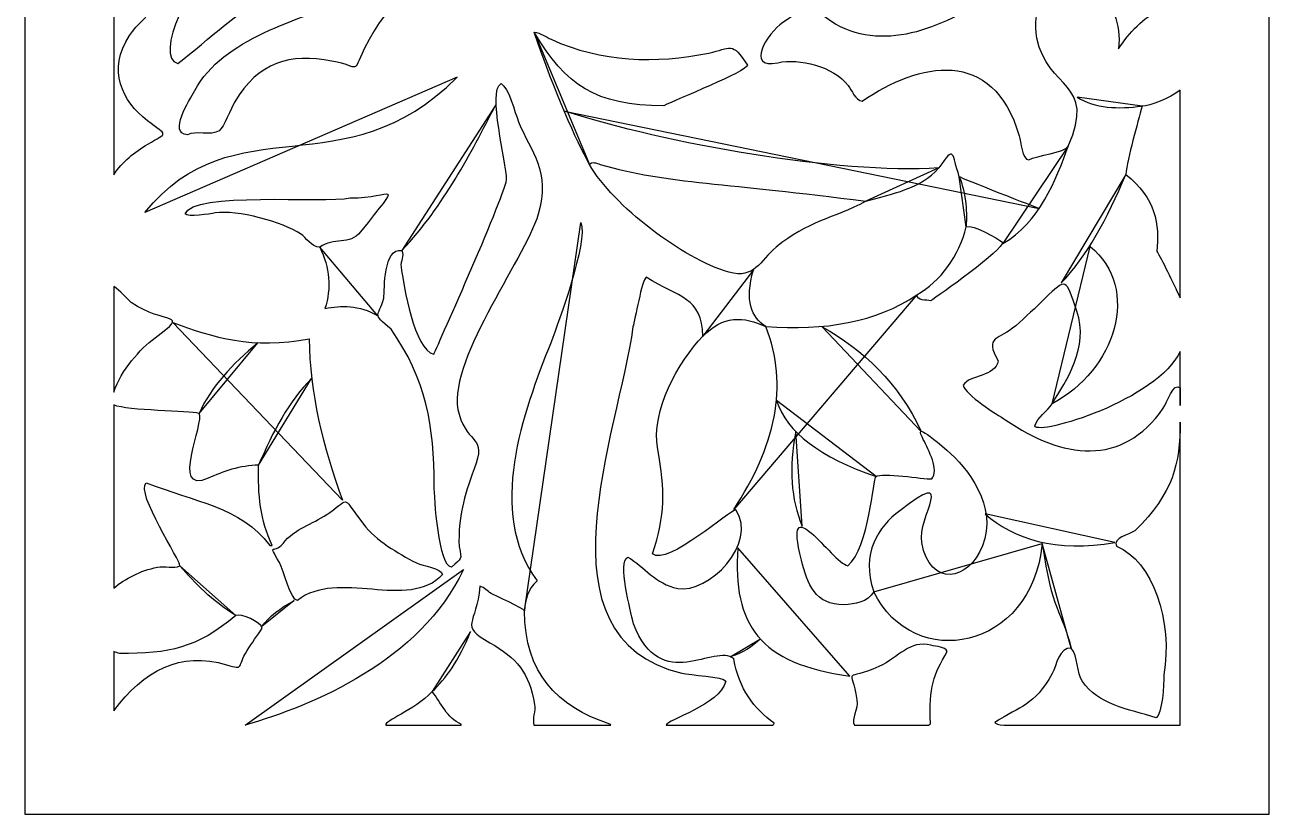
# Model space of a CAD drawing. Header units: centimetres. Extents: x -27.5 to -15.1, y -9.5 to 9.5.
# Drawn here: x -27.5 to -21.72, y -9.5 to -5.83 of the extents above; entities that cross this region are included whole.
import ezdxf

# ---------------------------------------------------------------- set-up
doc = ezdxf.new("R2010")
doc.units = ezdxf.units.CM
doc.header["$MEASUREMENT"] = 0
doc.layers.add('layer 1', color=7, linetype='Continuous')

msp = doc.modelspace()

# ---------------------------------------------------------------- linework, layer by layer
at = {"layer": 'layer 1', "color": 250}
for points, knots in [([(-27.49999, -9.50002), (-27.49999, -9.50002), (-27.49999, 9.5), (-27.49999, 9.5), (-27.49999, 9.5), (-27.49999, 9.5), (-21.71736, 9.5), (-21.71736, 9.5), (-21.71736, 9.5), (-21.71736, 9.5), (-21.71736, -9.50002), (-21.71736, -9.50002), (-21.71736, -9.50002), (-21.71736, -9.50002), (-27.49999, -9.50002), (-27.49999, -9.50002)], [0, 0, 0, 0, 0.2, 0.2, 0.2, 0.2, 0.4, 0.4, 0.4, 0.4, 0.6, 0.6, 0.6, 0.6, 1, 1, 1, 1]), ([(-27.08695, -6.52817), (-27.08695, -6.52817), (-27.08695, -5.55164), (-27.08695, -5.55164), (-27.08695, -5.55164), (-27.04518, -5.49611), (-26.97762, -5.43931), (-26.9395, -5.4019), (-26.9395, -5.4019), (-26.7201, -5.18665), (-26.41868, -5.01221), (-26.12542, -4.87595), (-26.12542, -4.87595), (-25.99906, -4.98438), (-25.89273, -4.9487), (-25.75551, -4.88952), (-25.75551, -4.88952), (-25.72583, -4.89333), (-25.71312, -4.92978), (-25.69791, -4.94969), (-25.69791, -4.94969), (-25.59962, -5.07837), (-25.45511, -5.06508), (-25.79827, -5.06421), (-25.79827, -5.06421), (-26.0092, -5.06366), (-26.25311, -5.04263), (-26.39305, -5.24274), (-26.39305, -5.24274), (-26.48812, -5.37875), (-26.40941, -5.32167), (-26.5529, -5.36891), (-26.5529, -5.36891), (-26.69562, -5.41588), (-26.8055, -5.48603), (-26.86329, -5.63868), (-26.86329, -5.63868), (-26.87572, -5.67154), (-26.87315, -5.70642), (-26.88932, -5.73378), (-26.88932, -5.73378), (-26.91811, -5.78257), (-26.97936, -5.82935), (-27.01383, -5.88129), (-27.01383, -5.88129), (-27.11951, -6.04034), (-27.04679, -6.18831), (-26.93019, -6.2772), (-26.93019, -6.2772), (-26.83305, -6.35128), (-26.83599, -6.32977), (-26.92834, -6.38591), (-26.92834, -6.38591), (-26.98971, -6.4232), (-27.04775, -6.46704), (-27.08695, -6.52817)], [0, 0, 0, 0, 0.0666667, 0.0666667, 0.0666667, 0.0666667, 0.1333333, 0.1333333, 0.1333333, 0.1333333, 0.2, 0.2, 0.2, 0.2, 0.2666667, 0.2666667, 0.2666667, 0.2666667, 0.3333333, 0.3333333, 0.3333333, 0.3333333, 0.4, 0.4, 0.4, 0.4, 0.4666667, 0.4666667, 0.4666667, 0.4666667, 0.5333333, 0.5333333, 0.5333333, 0.5333333, 0.6, 0.6, 0.6, 0.6, 0.6666667, 0.6666667, 0.6666667, 0.6666667, 0.7333333, 0.7333333, 0.7333333, 0.7333333, 0.8, 0.8, 0.8, 0.8, 0.8666667, 0.8666667, 0.8666667, 0.8666667, 1, 1, 1, 1]), ([(-22.13043, -5.48749), (-22.13043, -5.48749), (-22.13043, -5.78529), (-22.13043, -5.78529), (-22.13043, -5.78529), (-22.15853, -5.78183), (-22.19854, -5.76751), (-22.2204, -5.76482), (-22.2204, -5.76482), (-22.26468, -5.69442), (-22.26152, -5.49518), (-22.42298, -5.58627), (-22.42298, -5.58627), (-22.56397, -5.69192), (-22.56625, -5.57449), (-22.67391, -5.63286), (-22.67391, -5.63286), (-22.75062, -5.67445), (-22.82343, -5.75824), (-22.79657, -5.89295), (-22.79657, -5.89295), (-22.7483, -6.13498), (-22.51561, -6.09435), (-22.65162, -6.39559), (-22.65162, -6.39559), (-22.66631, -6.42818), (-22.7983, -6.43646), (-22.83376, -6.45965), (-22.83376, -6.45965), (-22.86582, -6.45965), (-22.8708, -6.37234), (-22.87838, -6.34708), (-22.87838, -6.34708), (-23.00295, -5.93138), (-23.34286, -6.00509), (-23.60882, -6.18599), (-23.60882, -6.18599), (-23.63952, -6.18207), (-23.6578, -6.13538), (-23.67387, -6.11417), (-23.67387, -6.11417), (-23.74242, -6.02383), (-23.90081, -5.98648), (-24.00099, -6.00744), (-24.00099, -6.00744), (-24.15493, -6.03966), (-24.05034, -5.87041), (-23.97681, -5.82113), (-23.97681, -5.82113), (-23.85663, -5.74055), (-23.88597, -5.71953), (-23.77609, -5.79976), (-23.77609, -5.79976), (-23.5442, -5.96913), (-23.2608, -5.8573), (-23.04193, -5.71631), (-23.04193, -5.71631), (-23.01479, -5.69884), (-22.93273, -5.67788), (-22.9267, -5.64644), (-22.9267, -5.64644), (-23.00842, -5.57582), (-23.11289, -5.4749), (-23.21851, -5.43489), (-23.21851, -5.43489), (-23.48218, -5.335), (-23.4999, -5.44782), (-23.29284, -5.17289), (-23.29284, -5.17289), (-23.27697, -5.15184), (-23.23066, -5.06032), (-23.20735, -5.06032), (-23.20735, -5.06032), (-23.07829, -4.98209), (-23.05025, -5.08156), (-22.98245, -5.17094), (-22.98245, -5.17094), (-22.73878, -5.49209), (-22.43686, -5.3802), (-22.13043, -5.48749)], [0, 0, 0, 0, 0.047619, 0.047619, 0.047619, 0.047619, 0.0952381, 0.0952381, 0.0952381, 0.0952381, 0.1428571, 0.1428571, 0.1428571, 0.1428571, 0.1904762, 0.1904762, 0.1904762, 0.1904762, 0.2380952, 0.2380952, 0.2380952, 0.2380952, 0.2857143, 0.2857143, 0.2857143, 0.2857143, 0.3333333, 0.3333333, 0.3333333, 0.3333333, 0.3809524, 0.3809524, 0.3809524, 0.3809524, 0.4285714, 0.4285714, 0.4285714, 0.4285714, 0.4761905, 0.4761905, 0.4761905, 0.4761905, 0.5238095, 0.5238095, 0.5238095, 0.5238095, 0.5714286, 0.5714286, 0.5714286, 0.5714286, 0.6190476, 0.6190476, 0.6190476, 0.6190476, 0.6666667, 0.6666667, 0.6666667, 0.6666667, 0.7142857, 0.7142857, 0.7142857, 0.7142857, 0.7619048, 0.7619048, 0.7619048, 0.7619048, 0.8095238, 0.8095238, 0.8095238, 0.8095238, 0.8571429, 0.8571429, 0.8571429, 0.8571429, 0.9047619, 0.9047619, 0.9047619, 0.9047619, 1, 1, 1, 1]), ([(-26.78896, -6.01134), (-26.90382, -5.98716), (-26.72437, -5.59372), (-26.59563, -5.55133), (-26.59563, -5.55133), (-26.47096, -5.51033), (-26.40127, -5.57545), (-26.34658, -5.4446), (-26.34658, -5.4446), (-26.26533, -5.25022), (-26.04556, -5.1894), (-25.85776, -5.22916), (-25.85776, -5.22916), (-25.8043, -5.24051), (-25.52026, -5.22456), (-25.51392, -5.2641), (-25.51392, -5.2641), (-25.66387, -5.46556), (-26.0988, -5.58438), (-26.33356, -5.68332), (-26.33356, -5.68332), (-26.50108, -5.75391), (-26.64241, -5.89978), (-26.78896, -6.01134), (-26.78896, -6.01134), (-26.78896, -6.01134), (-26.78896, -6.01134), (-26.78896, -6.01134)], [0, 0, 0, 0, 0.125, 0.125, 0.125, 0.125, 0.25, 0.25, 0.25, 0.25, 0.375, 0.375, 0.375, 0.375, 0.5, 0.5, 0.5, 0.5, 0.625, 0.625, 0.625, 0.625, 0.75, 0.75, 0.75, 0.75, 1, 1, 1, 1]), ([(-26.74434, -6.34321), (-26.70842, -6.32092), (-26.63381, -6.34915), (-26.59748, -6.3238), (-26.59748, -6.3238), (-26.57528, -6.30828), (-26.54189, -6.21806), (-26.52501, -6.18986), (-26.52501, -6.18986), (-26.41469, -6.00555), (-26.26808, -5.9619), (-26.07335, -5.99968), (-26.07335, -5.99968), (-25.93221, -6.02707), (-25.98292, -6.0652), (-25.92281, -5.94338), (-25.92281, -5.94338), (-25.80266, -5.69989), (-25.67259, -5.6217), (-25.4024, -5.55133), (-25.4024, -5.55133), (-25.39933, -5.52153), (-25.38629, -5.42651), (-25.42098, -5.42132), (-25.42098, -5.42132), (-25.59103, -5.52694), (-25.77391, -5.61911), (-25.96743, -5.70079), (-25.96743, -5.70079), (-26.23568, -5.81401), (-26.57531, -5.89048), (-26.71086, -6.13748), (-26.71086, -6.13748), (-26.73563, -6.18256), (-26.83463, -6.33644), (-26.74434, -6.34321)], [0, 0, 0, 0, 0.1, 0.1, 0.1, 0.1, 0.2, 0.2, 0.2, 0.2, 0.3, 0.3, 0.3, 0.3, 0.4, 0.4, 0.4, 0.4, 0.5, 0.5, 0.5, 0.5, 0.6, 0.6, 0.6, 0.6, 0.7, 0.7, 0.7, 0.7, 0.8, 0.8, 0.8, 0.8, 1, 1, 1, 1]), ([(-22.2204, -5.76482), (-22.30292, -5.79392), (-22.36816, -5.86905), (-22.41689, -5.94298), (-22.41689, -5.94298), (-22.4052, -5.82558), (-22.44697, -5.73245), (-22.5085, -5.65033), (-22.5085, -5.65033), (-22.5085, -5.65033), (-22.2204, -5.76482), (-22.2204, -5.76482)], [0, 0, 0, 0, 0.25, 0.25, 0.25, 0.25, 0.5, 0.5, 0.5, 0.5, 1, 1, 1, 1]), ([(-25.13288, -5.86577), (-25.03311, -6.15637), (-24.93884, -6.36446), (-24.87638, -6.48099), (-24.87638, -6.48099), (-24.87638, -6.48099), (-25.13288, -5.86577), (-25.13288, -5.86577)], [0, 0, 0, 0, 0.3333333, 0.3333333, 0.3333333, 0.3333333, 1, 1, 1, 1]), ([(-24.53068, -6.20733), (-24.46962, -6.17783), (-24.14584, -6.04909), (-24.14226, -6.01907), (-24.14226, -6.01907), (-24.21368, -5.90454), (-24.21946, -5.94223), (-24.32069, -5.96279), (-24.32069, -5.96279), (-24.56942, -6.01331), (-24.81999, -6.00528), (-25.05484, -5.89876), (-25.05484, -5.89876), (-25.0788, -5.88788), (-25.10311, -5.86896), (-25.13288, -5.86577), (-25.13288, -5.86577), (-24.98546, -6.11399), (-24.85013, -6.20665), (-24.53068, -6.20733)], [0, 0, 0, 0, 0.1666667, 0.1666667, 0.1666667, 0.1666667, 0.3333333, 0.3333333, 0.3333333, 0.3333333, 0.5, 0.5, 0.5, 0.5, 0.6666667, 0.6666667, 0.6666667, 0.6666667, 1, 1, 1, 1]), ([(-25.49159, -6.07537), (-26.01387, -6.60327), (-26.52501, -6.18986), (-26.94321, -6.70419), (-26.94321, -6.70419), (-26.94321, -6.70419), (-25.49159, -6.07537), (-25.49159, -6.07537)], [0, 0, 0, 0, 0.3333333, 0.3333333, 0.3333333, 0.3333333, 1, 1, 1, 1]), ([(-25.51763, -8.35195), (-25.46856, -8.30712), (-25.46804, -8.32172), (-25.48232, -8.25685), (-25.48232, -8.25685), (-25.48451, -8.11509), (-25.46247, -8.02975), (-25.41167, -7.89584), (-25.41167, -7.89584), (-25.35166, -7.73754), (-25.43879, -7.78822), (-25.48232, -7.6416), (-25.48232, -7.6416), (-25.55096, -7.41043), (-25.18015, -6.9268), (-25.1143, -6.71195), (-25.1143, -6.71195), (-25.05354, -6.51376), (-25.15023, -6.41918), (-25.20538, -6.28305), (-25.20538, -6.28305), (-25.22431, -6.23633), (-25.24938, -6.12481), (-25.28716, -6.10446), (-25.28716, -6.10446), (-25.35085, -6.13912), (-25.26113, -6.47425), (-25.26113, -6.55086), (-25.26113, -6.55086), (-25.28184, -6.65543), (-25.59867, -7.36176), (-25.59941, -7.36213), (-25.59941, -7.36213), (-25.69003, -7.34315), (-25.73928, -7.04485), (-25.75183, -6.95651), (-25.75183, -6.95651), (-25.75579, -6.92853), (-25.73433, -6.90723), (-25.74809, -6.88079), (-25.74809, -6.88079), (-25.83454, -6.86577), (-25.82814, -7.06015), (-25.83173, -7.10208), (-25.83173, -7.10208), (-25.85714, -7.19298), (-25.891, -7.16861), (-25.79827, -7.24566), (-25.79827, -7.24566), (-25.63512, -7.4773), (-25.597, -7.69763), (-25.59755, -7.97348), (-25.59755, -7.97348), (-25.59764, -8.02505), (-25.57693, -8.35195), (-25.51763, -8.35195)], [0, 0, 0, 0, 0.0666667, 0.0666667, 0.0666667, 0.0666667, 0.1333333, 0.1333333, 0.1333333, 0.1333333, 0.2, 0.2, 0.2, 0.2, 0.2666667, 0.2666667, 0.2666667, 0.2666667, 0.3333333, 0.3333333, 0.3333333, 0.3333333, 0.4, 0.4, 0.4, 0.4, 0.4666667, 0.4666667, 0.4666667, 0.4666667, 0.5333333, 0.5333333, 0.5333333, 0.5333333, 0.6, 0.6, 0.6, 0.6, 0.6666667, 0.6666667, 0.6666667, 0.6666667, 0.7333333, 0.7333333, 0.7333333, 0.7333333, 0.8, 0.8, 0.8, 0.8, 0.8666667, 0.8666667, 0.8666667, 0.8666667, 1, 1, 1, 1]), ([(-22.30778, -6.20928), (-22.4185, -6.22455), (-22.52807, -6.21898), (-22.60886, -6.16853), (-22.60886, -6.16853), (-22.60886, -6.16853), (-22.30778, -6.20928), (-22.30778, -6.20928)], [0, 0, 0, 0, 0.3333333, 0.3333333, 0.3333333, 0.3333333, 1, 1, 1, 1]), ([(-22.13043, -6.13455), (-22.13043, -6.13455), (-22.13043, -7.10078), (-22.13043, -7.10078), (-22.13043, -7.10078), (-22.16419, -7.03056), (-22.21802, -6.91712), (-22.23898, -6.88469), (-22.23898, -6.88469), (-22.22603, -6.75972), (-22.24427, -6.63505), (-22.38396, -6.52758), (-22.38396, -6.52758), (-22.37379, -6.4492), (-22.32911, -6.28784), (-22.30778, -6.20928), (-22.30778, -6.20928), (-22.27117, -6.2111), (-22.18005, -6.1723), (-22.13043, -6.13455)], [0, 0, 0, 0, 0.1666667, 0.1666667, 0.1666667, 0.1666667, 0.3333333, 0.3333333, 0.3333333, 0.3333333, 0.5, 0.5, 0.5, 0.5, 0.6666667, 0.6666667, 0.6666667, 0.6666667, 1, 1, 1, 1]), ([(-25.31131, -6.20346), (-25.43214, -6.43442), (-25.54799, -6.6664), (-25.74809, -6.88079), (-25.74809, -6.88079), (-25.74809, -6.88079), (-25.31131, -6.20346), (-25.31131, -6.20346)], [0, 0, 0, 0, 0.3333333, 0.3333333, 0.3333333, 0.3333333, 1, 1, 1, 1]), ([(-24.99152, -6.23321), (-24.51906, -6.38449), (-23.72313, -6.52767), (-23.25196, -6.49651), (-23.25196, -6.49651), (-23.17736, -6.38477), (-23.19251, -6.43214), (-23.15717, -6.53729), (-23.15717, -6.53729), (-23.15281, -6.54369), (-22.78967, -6.68486), (-22.78587, -6.68492), (-22.78587, -6.68492), (-22.78587, -6.68492), (-24.99152, -6.23321), (-24.99152, -6.23321)], [0, 0, 0, 0, 0.2, 0.2, 0.2, 0.2, 0.4, 0.4, 0.4, 0.4, 0.6, 0.6, 0.6, 0.6, 1, 1, 1, 1]), ([(-22.65162, -6.39559), (-22.70644, -6.55346), (-22.78732, -6.75288), (-22.95456, -6.8478), (-22.95456, -6.8478), (-22.95456, -6.8478), (-22.65162, -6.39559), (-22.65162, -6.39559)], [0, 0, 0, 0, 0.3333333, 0.3333333, 0.3333333, 0.3333333, 1, 1, 1, 1]), ([(-24.22775, -6.98171), (-24.10846, -7.01359), (-24.08564, -6.92974), (-24.00841, -6.86527), (-24.00841, -6.86527), (-23.86241, -6.74339), (-23.74384, -6.73248), (-23.59209, -6.65178), (-23.59209, -6.65178), (-24.23291, -6.5658), (-24.51291, -6.5708), (-24.8262, -6.48099), (-24.8262, -6.48099), (-24.84135, -6.47301), (-24.86507, -6.46559), (-24.87638, -6.48099), (-24.87638, -6.48099), (-24.76433, -6.67259), (-24.44655, -6.917), (-24.22775, -6.98171)], [0, 0, 0, 0, 0.1666667, 0.1666667, 0.1666667, 0.1666667, 0.3333333, 0.3333333, 0.3333333, 0.3333333, 0.5, 0.5, 0.5, 0.5, 0.6666667, 0.6666667, 0.6666667, 0.6666667, 1, 1, 1, 1]), ([(-23.25196, -6.49651), (-23.33838, -6.59517), (-23.46972, -6.61567), (-23.59209, -6.65178), (-23.59209, -6.65178), (-23.59209, -6.65178), (-23.25196, -6.49651), (-23.25196, -6.49651)], [0, 0, 0, 0, 0.3333333, 0.3333333, 0.3333333, 0.3333333, 1, 1, 1, 1]), ([(-22.38396, -6.52758), (-22.46899, -6.73106), (-22.56452, -6.90887), (-22.68322, -7.03025), (-22.68322, -7.03025), (-22.68322, -7.03025), (-22.38396, -6.52758), (-22.38396, -6.52758)], [0, 0, 0, 0, 0.3333333, 0.3333333, 0.3333333, 0.3333333, 1, 1, 1, 1]), ([(-26.1291, -6.86527), (-26.06445, -6.81568), (-25.99114, -6.86014), (-25.93954, -6.79348), (-25.93954, -6.79348), (-25.74206, -6.53831), (-25.78501, -6.63626), (-25.98787, -6.63626), (-25.98787, -6.63626), (-26.11067, -6.6605), (-26.72307, -6.60525), (-26.75548, -6.71003), (-26.75548, -6.71003), (-26.74434, -6.72821), (-26.63947, -6.71003), (-26.6161, -6.70613), (-26.6161, -6.70613), (-26.51459, -6.68922), (-26.29761, -6.75016), (-26.21833, -6.80319), (-26.21833, -6.80319), (-26.19047, -6.8218), (-26.17081, -6.8636), (-26.1291, -6.86527)], [0, 0, 0, 0, 0.1428571, 0.1428571, 0.1428571, 0.1428571, 0.2857143, 0.2857143, 0.2857143, 0.2857143, 0.4285714, 0.4285714, 0.4285714, 0.4285714, 0.5714286, 0.5714286, 0.5714286, 0.5714286, 0.7142857, 0.7142857, 0.7142857, 0.7142857, 1, 1, 1, 1]), ([(-23.12557, -6.7702), (-23.11926, -6.68669), (-23.12977, -6.60905), (-23.15717, -6.53729), (-23.15717, -6.53729), (-23.15717, -6.53729), (-23.12557, -6.7702), (-23.12557, -6.7702)], [0, 0, 0, 0, 0.3333333, 0.3333333, 0.3333333, 0.3333333, 1, 1, 1, 1]), ([(-25.1775, -8.55574), (-25.17403, -8.50073), (-25.16284, -8.45609), (-25.11989, -8.41599), (-25.11989, -8.41599), (-25.35568, -8.09338), (-25.18526, -7.63659), (-25.05484, -7.30586), (-25.05484, -7.30586), (-25.01861, -7.214), (-24.88263, -6.83933), (-24.91543, -6.75078), (-24.91543, -6.75078), (-24.91543, -6.75078), (-25.1775, -8.55574), (-25.1775, -8.55574)], [0, 0, 0, 0, 0.2, 0.2, 0.2, 0.2, 0.4, 0.4, 0.4, 0.4, 0.6, 0.6, 0.6, 0.6, 1, 1, 1, 1]), ([(-23.28913, -7.1137), (-23.25821, -7.09462), (-22.94686, -6.87235), (-22.95641, -6.84199), (-22.95641, -6.84199), (-22.97741, -6.82588), (-23.09341, -6.75795), (-23.12557, -6.7702), (-23.12557, -6.7702), (-23.15615, -6.90389), (-23.24491, -7.02481), (-23.35418, -7.08652), (-23.35418, -7.08652), (-23.35269, -7.1154), (-23.31185, -7.10999), (-23.28913, -7.1137)], [0, 0, 0, 0, 0.2, 0.2, 0.2, 0.2, 0.4, 0.4, 0.4, 0.4, 0.6, 0.6, 0.6, 0.6, 1, 1, 1, 1]), ([(-25.85962, -7.18358), (-25.94934, -7.13173), (-26.02849, -7.13522), (-26.10542, -7.15019), (-26.10542, -7.15019), (-26.07499, -7.05523), (-26.08291, -6.96025), (-26.1291, -6.86527), (-26.1291, -6.86527), (-26.1291, -6.86527), (-25.85962, -7.18358), (-25.85962, -7.18358)], [0, 0, 0, 0, 0.25, 0.25, 0.25, 0.25, 0.5, 0.5, 0.5, 0.5, 1, 1, 1, 1]), ([(-22.72595, -7.59309), (-22.43089, -7.43655), (-22.31059, -7.05885), (-22.54897, -6.8615), (-22.54897, -6.8615), (-22.54897, -6.8615), (-22.72595, -7.59309), (-22.72595, -7.59309)], [0, 0, 0, 0, 0.3333333, 0.3333333, 0.3333333, 0.3333333, 1, 1, 1, 1]), ([(-24.11437, -6.97009), (-24.15546, -7.11475), (-24.12284, -7.19013), (-24.05674, -7.23404), (-24.05674, -7.23404), (-24.1587, -7.18525), (-24.2573, -7.18194), (-24.34854, -7.27868), (-24.34854, -7.27868), (-24.34854, -7.27868), (-24.11437, -6.97009), (-24.11437, -6.97009)], [0, 0, 0, 0, 0.25, 0.25, 0.25, 0.25, 0.5, 0.5, 0.5, 0.5, 1, 1, 1, 1]), ([(-27.08695, -7.53908), (-27.08695, -7.53908), (-27.08695, -7.04809), (-27.08695, -7.04809), (-27.08695, -7.04809), (-27.05838, -7.06485), (-27.02434, -7.10529), (-27.00641, -7.12146), (-27.00641, -7.12146), (-26.84894, -7.23162), (-26.72465, -7.15958), (-26.89489, -7.28644), (-26.89489, -7.28644), (-26.96504, -7.33873), (-27.05214, -7.43522), (-27.08695, -7.53908)], [0, 0, 0, 0, 0.2, 0.2, 0.2, 0.2, 0.4, 0.4, 0.4, 0.4, 0.6, 0.6, 0.6, 0.6, 1, 1, 1, 1]), ([(-24.0239, -9.08698), (-24.0239, -9.08698), (-24.51903, -9.08698), (-24.51903, -9.08698), (-24.51903, -9.08698), (-24.51872, -9.06029), (-24.26896, -8.99499), (-24.24262, -8.8818), (-24.24262, -8.8818), (-24.25344, -8.8614), (-24.40955, -8.85391), (-24.44705, -8.84492), (-24.44705, -8.84492), (-25.13712, -8.67916), (-24.74322, -7.72882), (-24.6738, -7.23598), (-24.6738, -7.23598), (-24.66512, -7.20216), (-24.63194, -7.01634), (-24.61246, -7.00502), (-24.61246, -7.00502), (-24.45663, -7.10177), (-24.35513, -7.09428), (-24.34854, -7.27868), (-24.34854, -7.27868), (-24.46331, -7.39849), (-24.59193, -7.62305), (-24.55857, -7.80464), (-24.55857, -7.80464), (-24.52264, -8.00035), (-24.52459, -8.10767), (-24.58275, -8.28984), (-24.58275, -8.28984), (-24.51535, -8.35013), (-24.2177, -8.08163), (-24.19615, -8.08605), (-24.19615, -8.08605), (-24.08963, -8.24093), (-24.32495, -8.47847), (-24.46566, -8.45092), (-24.46566, -8.45092), (-24.57184, -8.43015), (-24.61831, -8.35075), (-24.69798, -8.30536), (-24.69798, -8.30536), (-24.74575, -8.32666), (-24.68592, -8.55033), (-24.67195, -8.6159), (-24.67195, -8.6159), (-24.54398, -8.94815), (-24.29175, -8.70176), (-24.20545, -8.77894), (-24.20545, -8.77894), (-24.17957, -8.91881), (-24.11165, -9.00977), (-24.01772, -9.07782), (-24.01772, -9.07782), (-24.01837, -9.08126), (-24.0205, -9.08429), (-24.0239, -9.08698)], [0, 0, 0, 0, 0.0625, 0.0625, 0.0625, 0.0625, 0.125, 0.125, 0.125, 0.125, 0.1875, 0.1875, 0.1875, 0.1875, 0.25, 0.25, 0.25, 0.25, 0.3125, 0.3125, 0.3125, 0.3125, 0.375, 0.375, 0.375, 0.375, 0.4375, 0.4375, 0.4375, 0.4375, 0.5, 0.5, 0.5, 0.5, 0.5625, 0.5625, 0.5625, 0.5625, 0.625, 0.625, 0.625, 0.625, 0.6875, 0.6875, 0.6875, 0.6875, 0.75, 0.75, 0.75, 0.75, 0.8125, 0.8125, 0.8125, 0.8125, 0.875, 0.875, 0.875, 0.875, 1, 1, 1, 1]), ([(-22.13043, -7.34921), (-22.13043, -7.34921), (-22.13043, -7.60138), (-22.13043, -7.60138), (-22.13043, -7.60138), (-22.13065, -7.57525), (-22.13096, -7.54798), (-22.1312, -7.51932), (-22.1312, -7.51932), (-22.16033, -7.4889), (-22.1936, -7.58972), (-22.20924, -7.61251), (-22.20924, -7.61251), (-22.40047, -7.89062), (-22.67858, -7.8469), (-22.94154, -7.66878), (-22.94154, -7.66878), (-22.98331, -7.64049), (-23.13002, -7.55336), (-23.13858, -7.50575), (-23.13858, -7.50575), (-23.11079, -7.45742), (-22.98656, -7.46738), (-22.97688, -7.39317), (-22.97688, -7.39317), (-23.04373, -7.27639), (-22.97203, -7.2977), (-22.8951, -7.23014), (-22.8951, -7.23014), (-22.84808, -7.1889), (-22.80256, -7.14567), (-22.75755, -7.10208), (-22.75755, -7.10208), (-22.66139, -7.00886), (-22.66204, -7.0058), (-22.61072, -7.16221), (-22.61072, -7.16221), (-22.55491, -7.33233), (-22.65632, -7.48169), (-22.72595, -7.59309), (-22.72595, -7.59309), (-22.74626, -7.62556), (-22.79666, -7.65691), (-22.80587, -7.69596), (-22.80587, -7.69596), (-22.79094, -7.74345), (-22.23382, -7.57482), (-22.13043, -7.34921)], [0, 0, 0, 0, 0.0769231, 0.0769231, 0.0769231, 0.0769231, 0.1538462, 0.1538462, 0.1538462, 0.1538462, 0.2307692, 0.2307692, 0.2307692, 0.2307692, 0.3076923, 0.3076923, 0.3076923, 0.3076923, 0.3846154, 0.3846154, 0.3846154, 0.3846154, 0.4615385, 0.4615385, 0.4615385, 0.4615385, 0.5384615, 0.5384615, 0.5384615, 0.5384615, 0.6153846, 0.6153846, 0.6153846, 0.6153846, 0.6923077, 0.6923077, 0.6923077, 0.6923077, 0.7692308, 0.7692308, 0.7692308, 0.7692308, 0.8461538, 0.8461538, 0.8461538, 0.8461538, 1, 1, 1, 1]), ([(-23.35418, -7.08652), (-23.54331, -7.21412), (-23.7828, -7.25407), (-24.05674, -7.23404), (-24.05674, -7.23404), (-23.94614, -7.50989), (-24.01453, -7.79412), (-24.20545, -8.08411), (-24.20545, -8.08411), (-24.20545, -8.08411), (-23.35418, -7.08652), (-23.35418, -7.08652)], [0, 0, 0, 0, 0.25, 0.25, 0.25, 0.25, 0.5, 0.5, 0.5, 0.5, 1, 1, 1, 1]), ([(-26.02317, -8.04141), (-26.11713, -7.79106), (-26.17477, -7.54068), (-26.17931, -7.29031), (-26.17931, -7.29031), (-26.43998, -7.3425), (-26.62954, -7.28329), (-26.81311, -7.21462), (-26.81311, -7.21462), (-26.81311, -7.21462), (-26.02317, -8.04141), (-26.02317, -8.04141)], [0, 0, 0, 0, 0.25, 0.25, 0.25, 0.25, 0.5, 0.5, 0.5, 0.5, 1, 1, 1, 1]), ([(-23.33374, -7.72119), (-23.44106, -7.49455), (-23.60276, -7.34358), (-23.79492, -7.23506), (-23.79492, -7.23506), (-23.79492, -7.23506), (-23.33374, -7.72119), (-23.33374, -7.72119)], [0, 0, 0, 0, 0.3333333, 0.3333333, 0.3333333, 0.3333333, 1, 1, 1, 1]), ([(-26.69042, -7.63771), (-26.63517, -7.51357), (-26.53596, -7.40774), (-26.4168, -7.31025), (-26.4168, -7.31025), (-26.4168, -7.31025), (-26.69042, -7.63771), (-26.69042, -7.63771)], [0, 0, 0, 0, 0.3333333, 0.3333333, 0.3333333, 0.3333333, 1, 1, 1, 1]), ([(-26.41349, -7.87841), (-26.34834, -7.72069), (-26.2712, -7.57967), (-26.16769, -7.47532), (-26.16769, -7.47532), (-26.16769, -7.47532), (-26.41349, -7.87841), (-26.41349, -7.87841)], [0, 0, 0, 0, 0.3333333, 0.3333333, 0.3333333, 0.3333333, 1, 1, 1, 1]), ([(-27.08695, -8.4499), (-27.08695, -8.4499), (-27.08695, -7.59835), (-27.08695, -7.59835), (-27.08695, -7.59835), (-27.02202, -7.62583), (-26.73593, -7.62509), (-26.69042, -7.63771), (-26.69042, -7.63771), (-26.6609, -7.67635), (-26.82952, -8.01881), (-26.64766, -7.93854), (-26.64766, -7.93854), (-26.58001, -7.90868), (-26.4995, -7.87878), (-26.41349, -7.87841), (-26.41349, -7.87841), (-26.41766, -8.01423), (-26.40687, -8.13512), (-26.35029, -8.251), (-26.35029, -8.251), (-26.35029, -8.251), (-26.36145, -8.251), (-26.36145, -8.251), (-26.36145, -8.251), (-26.49684, -8.07137), (-26.71494, -8.04778), (-26.93579, -7.95991), (-26.93579, -7.95991), (-26.98798, -8.00672), (-26.77294, -8.32496), (-26.77965, -8.34614), (-26.77965, -8.34614), (-26.80711, -8.36163), (-26.84993, -8.34484), (-26.88372, -8.35195), (-26.88372, -8.35195), (-26.96557, -8.36917), (-27.0321, -8.40411), (-27.08695, -8.4499)], [0, 0, 0, 0, 0.0909091, 0.0909091, 0.0909091, 0.0909091, 0.1818182, 0.1818182, 0.1818182, 0.1818182, 0.2727273, 0.2727273, 0.2727273, 0.2727273, 0.3636364, 0.3636364, 0.3636364, 0.3636364, 0.4545455, 0.4545455, 0.4545455, 0.4545455, 0.5454545, 0.5454545, 0.5454545, 0.5454545, 0.6363636, 0.6363636, 0.6363636, 0.6363636, 0.7272727, 0.7272727, 0.7272727, 0.7272727, 0.8181818, 0.8181818, 0.8181818, 0.8181818, 1, 1, 1, 1]), ([(-23.54374, -7.93078), (-23.80419, -7.84282), (-23.9586, -7.7253), (-24.00699, -7.57825), (-24.00699, -7.57825), (-24.00699, -7.57825), (-23.54374, -7.93078), (-23.54374, -7.93078)], [0, 0, 0, 0, 0.3333333, 0.3333333, 0.3333333, 0.3333333, 1, 1, 1, 1]), ([(-23.69246, -8.52661), (-23.64438, -8.52423), (-23.58081, -8.5156), (-23.5549, -8.46644), (-23.5549, -8.46644), (-23.61664, -8.28604), (-23.53276, -8.16604), (-23.4341, -8.08992), (-23.4341, -8.08992), (-23.16375, -7.88141), (-23.3531, -8.12325), (-23.33189, -8.23743), (-23.33189, -8.23743), (-23.29277, -8.44771), (-23.11382, -8.41762), (-23.04935, -8.25295), (-23.04935, -8.25295), (-22.97772, -8.06992), (-23.11957, -7.88886), (-23.21477, -7.8085), (-23.21477, -7.8085), (-23.48484, -7.58057), (-23.21424, -7.85769), (-23.28542, -7.94244), (-23.28542, -7.94244), (-23.32422, -7.94225), (-23.5178, -7.91161), (-23.54374, -7.93078), (-23.54374, -7.93078), (-23.55815, -7.93901), (-23.57524, -8.26071), (-23.67573, -8.34614), (-23.67573, -8.34614), (-23.74873, -8.32842), (-23.97978, -7.96847), (-23.89132, -8.31896), (-23.89132, -8.31896), (-23.86328, -8.43005), (-23.82711, -8.5289), (-23.69246, -8.52661)], [0, 0, 0, 0, 0.0909091, 0.0909091, 0.0909091, 0.0909091, 0.1818182, 0.1818182, 0.1818182, 0.1818182, 0.2727273, 0.2727273, 0.2727273, 0.2727273, 0.3636364, 0.3636364, 0.3636364, 0.3636364, 0.4545455, 0.4545455, 0.4545455, 0.4545455, 0.5454545, 0.5454545, 0.5454545, 0.5454545, 0.6363636, 0.6363636, 0.6363636, 0.6363636, 0.7272727, 0.7272727, 0.7272727, 0.7272727, 0.8181818, 0.8181818, 0.8181818, 0.8181818, 1, 1, 1, 1]), ([(-22.13043, -9.08698), (-22.13043, -9.08698), (-22.94871, -9.08698), (-22.94871, -9.08698), (-22.94871, -9.08698), (-22.97549, -9.08382), (-22.99147, -9.07956), (-22.99175, -9.07393), (-22.99175, -9.07393), (-22.87015, -8.9937), (-22.8123, -9.00028), (-22.72595, -8.84686), (-22.72595, -8.84686), (-22.70393, -8.80772), (-22.69453, -8.72375), (-22.63675, -8.72848), (-22.63675, -8.72848), (-22.60583, -8.76515), (-22.61183, -8.84328), (-22.58471, -8.88372), (-22.58471, -8.88372), (-22.51434, -8.98875), (-22.3749, -9.01113), (-22.24269, -9.0526), (-22.24269, -9.0526), (-22.21375, -9.0367), (-22.20575, -8.89711), (-22.20739, -8.85268), (-22.20739, -8.85268), (-22.16203, -8.60474), (-22.25945, -8.32261), (-22.42672, -8.2549), (-22.42672, -8.2549), (-22.44413, -8.21396), (-22.37008, -8.20339), (-22.3412, -8.18311), (-22.3412, -8.18311), (-22.1598, -8.00424), (-22.13281, -7.873), (-22.13043, -7.67821), (-22.13043, -7.67821), (-22.13043, -7.67821), (-22.13043, -9.08698), (-22.13043, -9.08698)], [0, 0, 0, 0, 0.0833333, 0.0833333, 0.0833333, 0.0833333, 0.1666667, 0.1666667, 0.1666667, 0.1666667, 0.25, 0.25, 0.25, 0.25, 0.3333333, 0.3333333, 0.3333333, 0.3333333, 0.4166667, 0.4166667, 0.4166667, 0.4166667, 0.5, 0.5, 0.5, 0.5, 0.5833333, 0.5833333, 0.5833333, 0.5833333, 0.6666667, 0.6666667, 0.6666667, 0.6666667, 0.75, 0.75, 0.75, 0.75, 0.8333333, 0.8333333, 0.8333333, 0.8333333, 1, 1, 1, 1]), ([(-23.88761, -8.16174), (-23.93977, -8.03739), (-23.94951, -7.89087), (-23.91686, -7.72218), (-23.91686, -7.72218), (-23.91686, -7.72218), (-23.88761, -8.16174), (-23.88761, -8.16174)], [0, 0, 0, 0, 0.3333333, 0.3333333, 0.3333333, 0.3333333, 1, 1, 1, 1]), ([(-26.2332, -8.50723), (-26.04738, -8.35786), (-25.71776, -8.55809), (-25.5585, -8.38689), (-25.5585, -8.38689), (-25.56629, -8.35501), (-25.6499, -8.34784), (-25.67933, -8.33254), (-25.67933, -8.33254), (-25.7694, -8.2857), (-25.86611, -8.23032), (-25.92652, -8.15203), (-25.92652, -8.15203), (-26.02676, -8.02218), (-25.98706, -8.02895), (-26.08266, -8.09771), (-26.08266, -8.09771), (-26.15411, -8.1491), (-26.22872, -8.16484), (-26.29083, -8.22967), (-26.29083, -8.22967), (-26.34009, -8.30582), (-26.37605, -8.22432), (-26.31684, -8.33059), (-26.31684, -8.33059), (-26.29705, -8.36614), (-26.26489, -8.50723), (-26.2332, -8.50723)], [0, 0, 0, 0, 0.125, 0.125, 0.125, 0.125, 0.25, 0.25, 0.25, 0.25, 0.375, 0.375, 0.375, 0.375, 0.5, 0.5, 0.5, 0.5, 0.625, 0.625, 0.625, 0.625, 0.75, 0.75, 0.75, 0.75, 1, 1, 1, 1]), ([(-22.43414, -8.23743), (-22.70601, -8.28563), (-22.91031, -8.22077), (-23.03683, -8.10414), (-23.03683, -8.10414), (-23.03683, -8.10414), (-22.43414, -8.23743), (-22.43414, -8.23743)], [0, 0, 0, 0, 0.3333333, 0.3333333, 0.3333333, 0.3333333, 1, 1, 1, 1]), ([(-23.66642, -8.85849), (-24.08648, -8.80107), (-24.21046, -8.62091), (-24.18684, -8.26266), (-24.18684, -8.26266), (-24.18684, -8.26266), (-23.66642, -8.85849), (-23.66642, -8.85849)], [0, 0, 0, 0, 0.3333333, 0.3333333, 0.3333333, 0.3333333, 1, 1, 1, 1]), ([(-23.5549, -8.46644), (-23.36967, -8.84328), (-22.81997, -8.74023), (-22.77177, -8.24253), (-22.77177, -8.24253), (-22.77177, -8.24253), (-23.5549, -8.46644), (-23.5549, -8.46644)], [0, 0, 0, 0, 0.3333333, 0.3333333, 0.3333333, 0.3333333, 1, 1, 1, 1]), ([(-22.63675, -8.72848), (-22.68177, -8.55172), (-22.72675, -8.56136), (-22.77177, -8.24253), (-22.77177, -8.24253), (-22.77177, -8.24253), (-22.63675, -8.72848), (-22.63675, -8.72848)], [0, 0, 0, 0, 0.3333333, 0.3333333, 0.3333333, 0.3333333, 1, 1, 1, 1]), ([(-26.77965, -8.34614), (-26.70854, -8.42721), (-26.63223, -8.50689), (-26.51944, -8.5771), (-26.51944, -8.5771), (-26.51944, -8.5771), (-26.77965, -8.34614), (-26.77965, -8.34614)], [0, 0, 0, 0, 0.3333333, 0.3333333, 0.3333333, 0.3333333, 1, 1, 1, 1]), ([(-26.47607, -9.08698), (-26.15915, -8.99401), (-25.66319, -8.78945), (-25.46188, -8.36358), (-25.46188, -8.36358), (-25.46188, -8.36358), (-26.47607, -9.08698), (-26.47607, -9.08698)], [0, 0, 0, 0, 0.3333333, 0.3333333, 0.3333333, 0.3333333, 1, 1, 1, 1]), ([(-24.77679, -9.08698), (-24.77679, -9.08698), (-25.13436, -9.08698), (-25.13436, -9.08698), (-25.13436, -9.08698), (-25.14308, -9.05671), (-25.12571, -9.02174), (-25.13102, -8.99048), (-25.13102, -8.99048), (-25.15622, -8.84247), (-25.21277, -8.77482), (-25.3392, -8.70322), (-25.3392, -8.70322), (-25.4869, -8.61958), (-25.3994, -8.62379), (-25.38567, -8.44121), (-25.38567, -8.44121), (-25.36365, -8.44579), (-25.35082, -8.46471), (-25.33363, -8.47424), (-25.33363, -8.47424), (-25.31913, -8.48221), (-25.18053, -8.54541), (-25.1775, -8.55574), (-25.1775, -8.55574), (-25.1775, -8.84114), (-25.02958, -8.99991), (-24.78159, -9.08169), (-24.78159, -9.08169), (-24.77908, -9.08339), (-24.77757, -9.08509), (-24.77679, -9.08698)], [0, 0, 0, 0, 0.1111111, 0.1111111, 0.1111111, 0.1111111, 0.2222222, 0.2222222, 0.2222222, 0.2222222, 0.3333333, 0.3333333, 0.3333333, 0.3333333, 0.4444444, 0.4444444, 0.4444444, 0.4444444, 0.5555556, 0.5555556, 0.5555556, 0.5555556, 0.6666667, 0.6666667, 0.6666667, 0.6666667, 0.7777778, 0.7777778, 0.7777778, 0.7777778, 1, 1, 1, 1]), ([(-26.24807, -8.50723), (-26.31381, -8.54192), (-26.36402, -8.58202), (-26.39862, -8.62753), (-26.39862, -8.62753), (-26.39862, -8.62753), (-26.24807, -8.50723), (-26.24807, -8.50723)], [0, 0, 0, 0, 0.3333333, 0.3333333, 0.3333333, 0.3333333, 1, 1, 1, 1]), ([(-27.08695, -9.0201), (-27.08695, -9.0201), (-27.08695, -8.74462), (-27.08695, -8.74462), (-27.08695, -8.74462), (-27.07734, -8.74644), (-27.06825, -8.75182), (-27.0603, -8.75371), (-27.0603, -8.75371), (-26.82792, -8.75371), (-26.70245, -8.72993), (-26.51944, -8.5771), (-26.51944, -8.5771), (-26.49542, -8.5665), (-26.40378, -8.6061), (-26.39676, -8.63532), (-26.39676, -8.63532), (-26.42032, -8.67023), (-26.44481, -8.70452), (-26.46741, -8.7401), (-26.46741, -8.7401), (-26.51493, -8.81505), (-26.4774, -8.83202), (-26.5622, -8.80608), (-26.5622, -8.80608), (-26.77792, -8.74016), (-26.94819, -8.83419), (-27.08695, -9.0201)], [0, 0, 0, 0, 0.125, 0.125, 0.125, 0.125, 0.25, 0.25, 0.25, 0.25, 0.375, 0.375, 0.375, 0.375, 0.5, 0.5, 0.5, 0.5, 0.625, 0.625, 0.625, 0.625, 0.75, 0.75, 0.75, 0.75, 1, 1, 1, 1]), ([(-25.4284, -8.65084), (-25.48272, -8.78985), (-25.54382, -8.86854), (-25.60686, -8.93031), (-25.60686, -8.93031), (-25.60686, -8.93031), (-25.4284, -8.65084), (-25.4284, -8.65084)], [0, 0, 0, 0, 0.3333333, 0.3333333, 0.3333333, 0.3333333, 1, 1, 1, 1]), ([(-24.21844, -8.76728), (-24.16449, -8.75284), (-24.12095, -8.72208), (-24.08119, -8.68538), (-24.08119, -8.68538), (-24.08119, -8.68538), (-24.21844, -8.76728), (-24.21844, -8.76728)], [0, 0, 0, 0, 0.3333333, 0.3333333, 0.3333333, 0.3333333, 1, 1, 1, 1]), ([(-23.29958, -9.08698), (-23.29958, -9.08698), (-23.64463, -9.08698), (-23.64463, -9.08698), (-23.64463, -9.08698), (-23.66083, -9.05655), (-23.62573, -9.01351), (-23.63297, -8.96912), (-23.63297, -8.96912), (-23.66012, -8.80231), (-23.69607, -8.88879), (-23.53075, -8.81387), (-23.53075, -8.81387), (-23.43676, -8.77127), (-23.38816, -8.68955), (-23.28913, -8.71487), (-23.28913, -8.71487), (-23.2608, -8.72211), (-23.22599, -8.72078), (-23.21291, -8.744), (-23.21291, -8.744), (-23.27722, -8.85611), (-23.29973, -8.90366), (-23.29098, -9.07974), (-23.29098, -9.07974), (-23.2942, -9.08271), (-23.29682, -9.08497), (-23.29958, -9.08698)], [0, 0, 0, 0, 0.125, 0.125, 0.125, 0.125, 0.25, 0.25, 0.25, 0.25, 0.375, 0.375, 0.375, 0.375, 0.5, 0.5, 0.5, 0.5, 0.625, 0.625, 0.625, 0.625, 0.75, 0.75, 0.75, 0.75, 1, 1, 1, 1]), ([(-25.47187, -9.08698), (-25.47187, -9.08698), (-25.8219, -9.08698), (-25.8219, -9.08698), (-25.8219, -9.08698), (-25.83163, -9.06493), (-25.69337, -9.0223), (-25.60686, -8.93031), (-25.60686, -8.93031), (-25.56605, -8.98349), (-25.53807, -9.05414), (-25.47301, -9.08169), (-25.47301, -9.08169), (-25.47218, -9.08361), (-25.47184, -9.08534), (-25.47187, -9.08698)], [0, 0, 0, 0, 0.2, 0.2, 0.2, 0.2, 0.4, 0.4, 0.4, 0.4, 0.6, 0.6, 0.6, 0.6, 1, 1, 1, 1])]:
    msp.add_open_spline(points, degree=3, knots=knots, dxfattribs=at)

doc.saveas('drawing.dxf')
